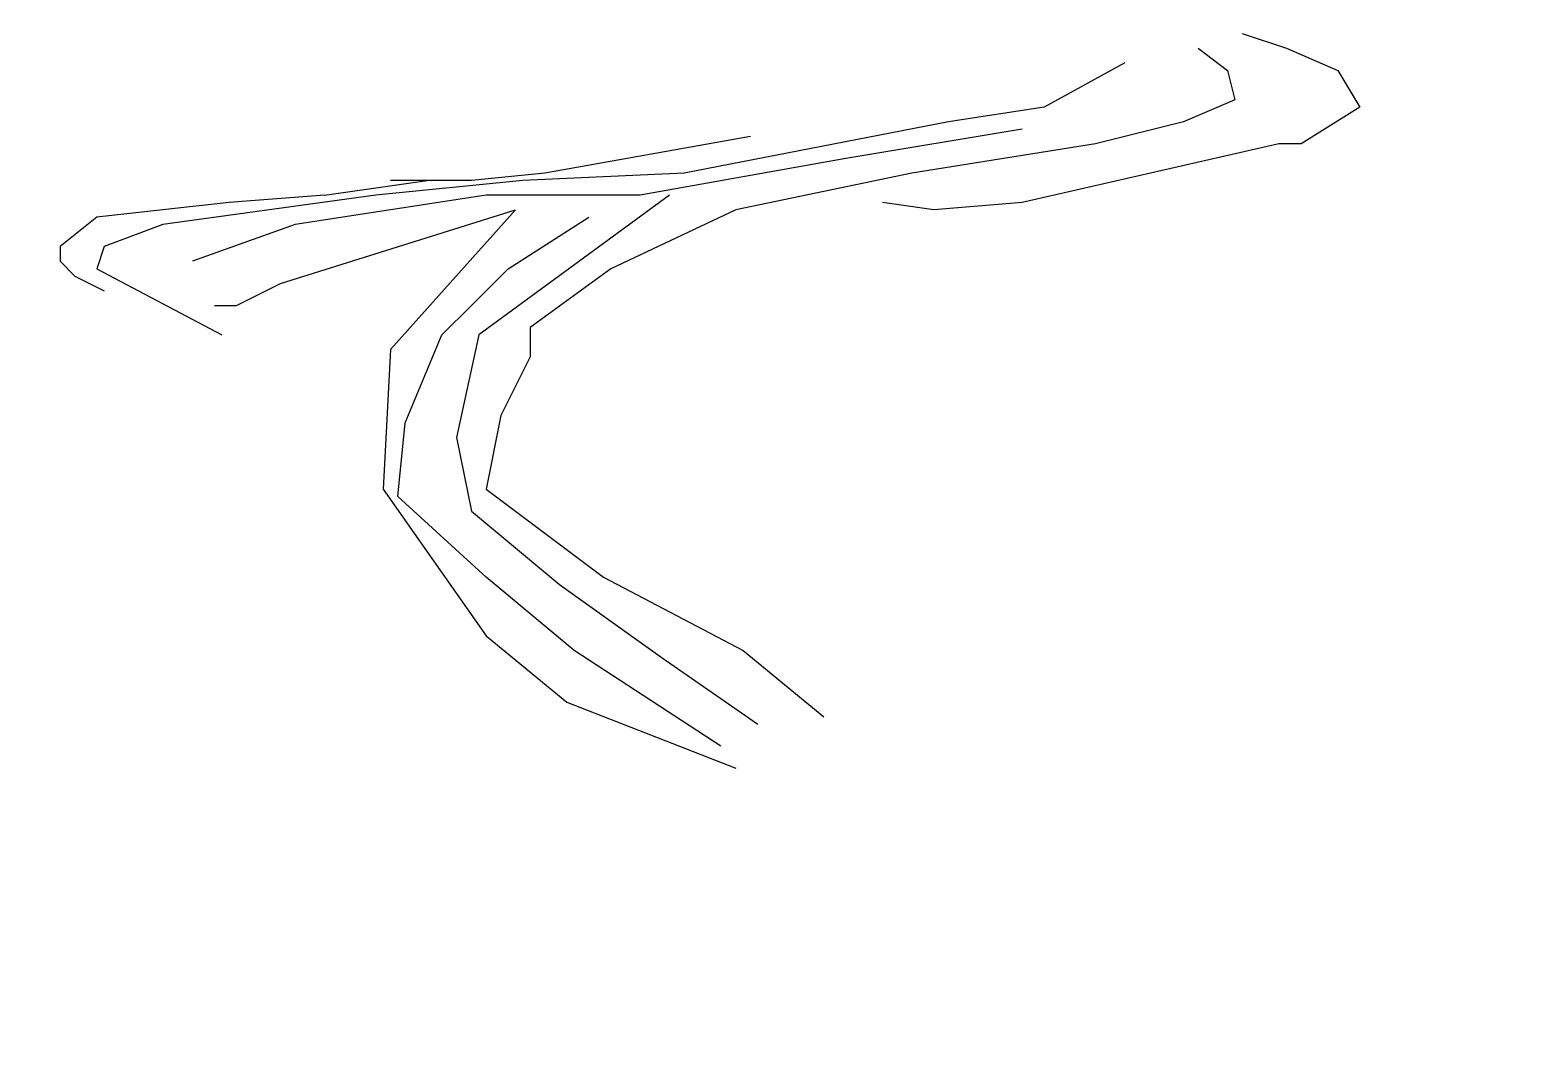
# Model space of a CAD drawing. Extents: x 83 to 1412917, y -76 to 4931737.
# Drawn here: x 82.9262498733 to 82.9262498938, y -75.815109479 to -75.8151094652 of the extents above.
import ezdxf

# ---------------------------------------------------------------- set-up
doc = ezdxf.new("R2010")
doc.units = 0
doc.header["$MEASUREMENT"] = 0
for name, color, linetype in [('Cross-sections', 1, 'CONTINUOUS'), ('LINEWORK__PK', 1, 'CONTINUOUS'), ('Top Platform  Top Platform', 1, 'CONTINUOUS'), ('top platform lines top_platform_lines', 1, 'CONTINUOUS')]:
    doc.layers.add(name, color=color, linetype=linetype)

msp = doc.modelspace()

# ---------------------------------------------------------------- linework, layer by layer
at = {"layer": 'Cross-sections', "color": 18, "linetype": 'Continuous', "true_color": 0x000000}
for points in [[(82.9262498851, -75.8151094655, 0), (82.9262498851, -75.8151094655, 0)], [(82.9262498885, -75.815109466, 0), (82.9262498885, -75.815109466, 0)], [(82.9262498733, -75.8151094678, 0), (82.9262498733, -75.8151094678, 0)], [(82.9262498774, -75.8151094711, 0), (82.9262498774, -75.8151094711, 0)], [(82.9262498909, -75.8151094717, 0), (82.9262498909, -75.8151094717, 0)], [(82.9262498792, -75.8151094735, 0), (82.9262498792, -75.8151094735, 0)], [(82.9262498848, -75.8151094735, 0), (82.9262498848, -75.8151094735, 0)], [(82.9262498933, -75.8151094737, 0), (82.9262498933, -75.8151094737, 0)]]:
    msp.add_polyline3d(points, dxfattribs=at)
at = {"layer": 'LINEWORK__PK', "color": 18, "linetype": 'Continuous', "true_color": 0x000000}
for points in [[(82.9262498898, -75.8151094652, 0), (82.9262498898, -75.8151094652, 0)], [(82.9262498892, -75.8151094653, 0), (82.9262498892, -75.8151094653, 0)], [(82.9262498882, -75.8151094655, 0), (82.9262498882, -75.8151094655, 0)], [(82.9262498857, -75.8151094663, 0), (82.9262498857, -75.8151094663, 0)], [(82.9262498867, -75.8151094664, 0), (82.9262498867, -75.8151094664, 0)], [(82.9262498804, -75.815109467, 0), (82.9262498804, -75.815109467, 0)], [(82.9262498822, -75.8151094669, 0), (82.9262498822, -75.8151094669, 0)], [(82.9262498794, -75.8151094673, 0), (82.9262498794, -75.8151094673, 0)], [(82.926249883, -75.8151094675, 0), (82.926249883, -75.8151094675, 0)], [(82.9262498799, -75.8151094675, 0), (82.9262498799, -75.8151094675, 0)], [(82.9262498759, -75.8151094688, 0), (82.9262498759, -75.8151094688, 0)], [(82.9262498777, -75.8151094688, 0), (82.9262498777, -75.8151094688, 0)], [(82.9262498814, -75.815109469, 0), (82.9262498814, -75.815109469, 0)], [(82.9262498816, -75.8151094693, 0), (82.9262498816, -75.8151094693, 0)], [(82.9262498923, -75.8151094697, 0), (82.9262498923, -75.8151094697, 0)], [(82.9262498904, -75.8151094705, 0), (82.9262498904, -75.8151094705, 0)], [(82.9262498918, -75.8151094704, 0), (82.9262498918, -75.8151094704, 0)], [(82.9262498901, -75.8151094708, 0), (82.9262498901, -75.8151094708, 0)], [(82.9262498916, -75.8151094712, 0), (82.9262498916, -75.8151094712, 0)], [(82.9262498886, -75.8151094716, 0), (82.9262498886, -75.8151094716, 0)], [(82.9262498841, -75.8151094719, 0), (82.9262498841, -75.8151094719, 0)], [(82.9262498899, -75.8151094733, 0), (82.9262498899, -75.8151094733, 0)], [(82.9262498909, -75.8151094734, 0), (82.9262498909, -75.8151094734, 0)], [(82.9262498906, -75.8151094735, 0), (82.9262498906, -75.8151094735, 0)], [(82.9262498858, -75.8151094742, 0), (82.9262498858, -75.8151094742, 0)], [(82.9262498831, -75.8151094745, 0), (82.9262498831, -75.8151094745, 0)], [(82.9262498875, -75.8151094746, 0), (82.9262498875, -75.8151094746, 0)], [(82.9262498827, -75.8151094751, 0), (82.9262498827, -75.8151094751, 0)], [(82.9262498867, -75.8151094754, 0), (82.9262498867, -75.8151094754, 0)], [(82.9262498917, -75.8151094755, 0), (82.9262498917, -75.8151094755, 0)], [(82.9262498845, -75.8151094758, 0), (82.9262498845, -75.8151094758, 0)], [(82.9262498925, -75.8151094758, 0), (82.9262498925, -75.8151094758, 0)], [(82.9262498845, -75.8151094763, 0), (82.9262498845, -75.8151094763, 0)], [(82.9262498938, -75.8151094762, 0), (82.9262498938, -75.8151094762, 0)], [(82.9262498926, -75.8151094779, 0), (82.9262498926, -75.8151094779, 0)], [(82.9262498846, -75.815109479, 0), (82.9262498846, -75.815109479, 0)]]:
    msp.add_polyline3d(points, dxfattribs=at)
at = {"layer": 'Top Platform  Top Platform', "color": 18, "linetype": 'Continuous', "true_color": 0x000000}
for points in [[(82.9262498856, -75.815109466, 0), (82.9262498856, -75.815109466, 0)], [(82.9262498827, -75.8151094661, 0), (82.9262498827, -75.8151094661, 0)], [(82.9262498846, -75.8151094661, 0), (82.9262498846, -75.8151094661, 0)], [(82.9262498871, -75.8151094661, 0), (82.9262498871, -75.8151094661, 0)], [(82.9262498808, -75.8151094665, 0), (82.9262498808, -75.8151094665, 0)], [(82.9262498786, -75.8151094667, 0), (82.9262498786, -75.8151094667, 0)], [(82.9262498774, -75.8151094671, 0), (82.9262498774, -75.8151094671, 0)], [(82.9262498751, -75.8151094675, 0), (82.9262498751, -75.8151094675, 0)], [(82.9262498761, -75.8151094674, 0), (82.9262498761, -75.8151094674, 0)]]:
    msp.add_polyline3d(points, dxfattribs=at)
at = {"layer": 'top platform lines top_platform_lines', "color": 18, "linetype": 'Continuous', "true_color": 0x000000}
for points in [[(82.9262498898, -75.8151094652, 66.87), (82.9262498904, -75.8151094654, 66.05), (82.9262498911, -75.8151094657, 65.28), (82.9262498914, -75.8151094662, 64.65), (82.9262498906, -75.8151094667, 64.18), (82.9262498903, -75.8151094667, 64.97), (82.9262498868, -75.8151094675, 65.74), (82.9262498856, -75.8151094676, 66.18), (82.9262498849, -75.8151094675, 67.35)], [(82.9262498892, -75.8151094654, 67.99), (82.9262498896, -75.8151094657, 68.29), (82.9262498897, -75.8151094661, 68.47), (82.926249889, -75.8151094664, 68.43), (82.9262498878, -75.8151094667, 69.02), (82.9262498853, -75.8151094671, 69.52), (82.9262498829, -75.8151094676, 69.59), (82.9262498812, -75.8151094684, 68.6), (82.9262498801, -75.8151094692, 66.66), (82.9262498801, -75.8151094696, 66.61), (82.9262498797, -75.8151094704, 66.49), (82.9262498795, -75.8151094714, 65.67), (82.9262498811, -75.8151094726, 64.09), (82.926249883, -75.8151094736, 62.68), (82.9262498841, -75.8151094745, 60.96)], [(82.9262498882, -75.8151094656, 68.42), (82.9262498871, -75.8151094662, 69.06), (82.9262498858, -75.8151094664, 69.4), (82.9262498822, -75.8151094671, 70.03), (82.92624988, -75.8151094672, 71.36), (82.926249878, -75.8151094674, 73.16), (82.9262498751, -75.8151094678, 74.13), (82.9262498743, -75.8151094681, 74.62), (82.9262498742, -75.8151094684, 74.24), (82.9262498759, -75.8151094693, 71.4)], [(82.9262498868, -75.8151094665, 69.13), (82.9262498844, -75.8151094669, 69.78), (82.9262498816, -75.8151094674, 69.98), (82.9262498795, -75.8151094674, 71.84), (82.9262498769, -75.8151094678, 73.79), (82.9262498755, -75.8151094683, 73.94)], [(82.9262498831, -75.8151094666, 73.08), (82.9262498803, -75.8151094671, 73.7), (82.9262498793, -75.8151094672, 74.34), (82.9262498787, -75.8151094672, 74.57), (82.9262498782, -75.8151094672, 74.59)], [(82.9262498773, -75.8151094674, 75.27), (82.9262498787, -75.8151094672, 74.4)], [(82.9262498773, -75.8151094674, 75.27), (82.926249876, -75.8151094675, 76.74), (82.9262498751, -75.8151094676, 77.77), (82.9262498742, -75.8151094677, 78.31), (82.9262498737, -75.8151094681, 77.48), (82.9262498737, -75.8151094683, 76.51), (82.9262498739, -75.8151094685, 75.86), (82.9262498743, -75.8151094687, 74.68)], [(82.926249882, -75.8151094674, 69.78), (82.9262498794, -75.8151094693, 66.86), (82.9262498791, -75.8151094707, 66.35), (82.9262498793, -75.8151094717, 65.32), (82.9262498805, -75.8151094727, 64.06), (82.9262498819, -75.8151094737, 62.77), (82.9262498832, -75.8151094746, 61.18)], [(82.9262498758, -75.8151094689, 73.65), (82.9262498761, -75.8151094689, 73.55), (82.9262498767, -75.8151094686, 73.87), (82.9262498799, -75.8151094676, 71.41)], [(82.9262498799, -75.8151094676, 71.41), (82.9262498782, -75.8151094695, 67.94), (82.9262498781, -75.8151094714, 67.17), (82.9262498795, -75.8151094734, 66.94), (82.9262498806, -75.8151094743, 65.65), (82.9262498829, -75.8151094752, 61.98)], [(82.9262498827, -75.8151094749, 60.68), (82.9262498807, -75.8151094736, 62.42), (82.9262498795, -75.8151094726, 64.13), (82.9262498783, -75.8151094715, 65.54), (82.9262498784, -75.8151094705, 66.31), (82.9262498789, -75.8151094693, 66.87), (82.9262498793, -75.8151094689, 67.42), (82.9262498798, -75.8151094684, 68.46), (82.9262498809, -75.8151094677, 69.7)]]:
    msp.add_polyline3d(points, dxfattribs=at)

doc.saveas('drawing.dxf')
